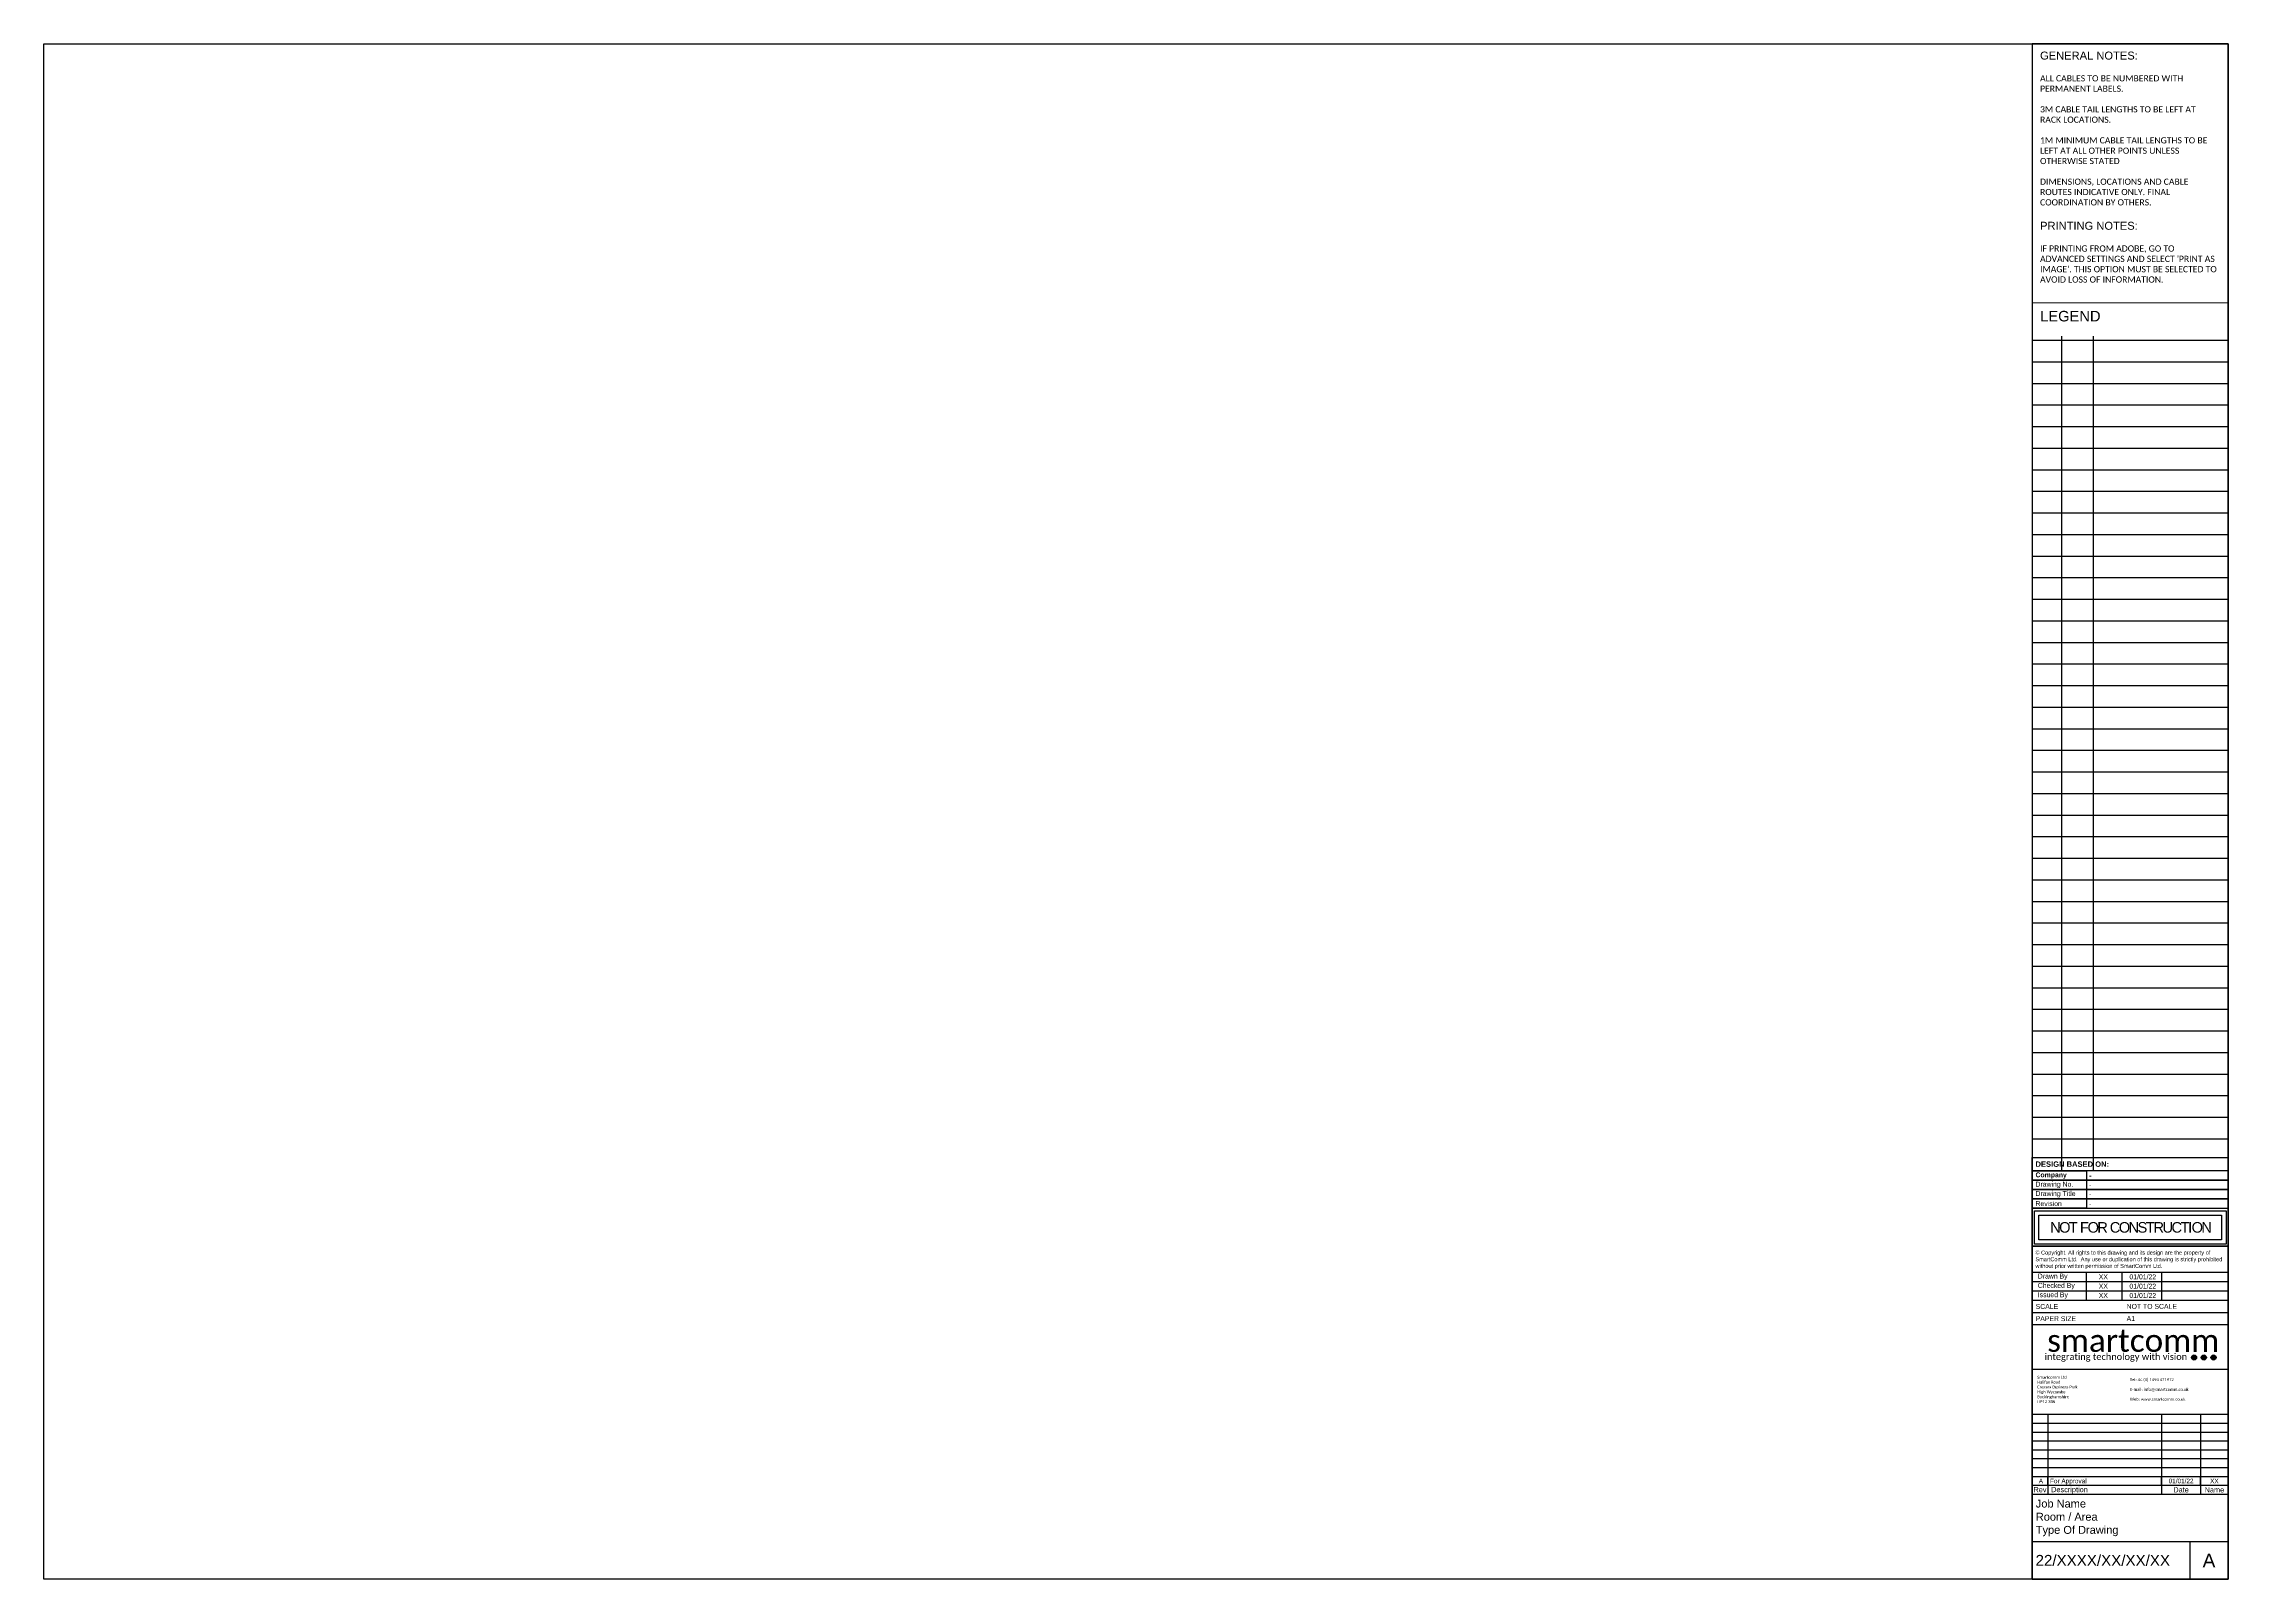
# Paper-space layout 'Layout A1' of a CAD drawing. Header units: millimetres. Extents: x 12 to 819, y 7 to 574.
# The model-space entities are those that its viewports show. They can reach past a viewport. Long polylines and large blocks are cut down to what shows.
import ezdxf
from ezdxf.enums import TextEntityAlignment as Align

# ---------------------------------------------------------------- set-up
doc = ezdxf.new("R2010")
doc.units = ezdxf.units.MM
doc.layers.add('SC - TITLE_BLOCK', color=7, linetype='Continuous')
doc.layers.add('SC - Xlines', color=252, linetype='Continuous', plot=False)
doc.styles.add('ARIAL', font='arial.ttf')
doc.styles.add('ARIAL BOLD', font='arialbd.ttf')
doc.styles.add('CALIBRI', font='calibri.ttf')
doc.styles.get("Standard").update_dxf_attribs({"font": 'arial.ttf', "height": 35})
doc.styles.add('STYLE1', font='arial.ttf', dxfattribs={"height": 50})

# ---------------------------------------------------------------- blocks, each defined once
blk = doc.blocks.new('DrawnChkIss')
at = {"layer": 'SC - TITLE_BLOCK'}
for p, q in [((0, 9.05), (44.13, 9.05)), ((0, 6.95), (44.13, 6.95)), ((12.21, 2.75), (12.21, 9.05)), ((20.25, 2.75), (20.25, 9.05)), ((29.13, 9.05), (29.13, 2.75)), ((0, 4.85), (44.13, 4.85)), ((0, 2.75), (44.13, 2.75))]:
    blk.add_line(p, q, dxfattribs=at)
at = {"layer": 'SC - TITLE_BLOCK', "char_height": 1.1057, "width": 10.9483, "attachment_point": 4}
for s, insert in [('{\\fArial|b0|i0|c0|p34;Checked By}', (1.26, 5.9)), ('{\\fArial|b0|i0|c0|p34;Drawn By}', (1.26, 8)), ('{\\fArial|b0|i0|c0|p34;Issued By}', (1.26, 3.8))]:
    blk.add_mtext(s, dxfattribs=dict(at, insert=insert))
at = {"layer": 'SC - TITLE_BLOCK', "style": 'STYLE1'}
for tag, p in [('INITIALS', (16.01, 8)), ('INITIALS', (16.01, 5.9)), ('DRAWDATE', (24.89, 8)), ('CHKDDATE', (24.89, 5.9)), ('INITIALS', (16.01, 3.8)), ('ISSUEDATE', (24.89, 3.8))]:
    blk.add_attdef(tag, text='', height=1.11, dxfattribs=at).set_placement(p, align=Align.MIDDLE_CENTER)
blk = doc.blocks.new('RevisionDTLS')
at = {"layer": 'SC - TITLE_BLOCK', "ltscale": 5}
for p, q in [((3.4, 0), (3.4, 1.94)), ((28.3, 0), (28.3, 1.94)), ((36.8, 0), (36.8, 1.94))]:
    blk.add_line(p, q, dxfattribs=at)
blk.add_lwpolyline([(0, 1.94), (42.87, 1.94), (42.87, 0), (0, 0)], close=True, dxfattribs=at)
blk.add_attdef('REV', text='', height=1, dxfattribs=at).set_placement((1.9, 0.97), align=Align.MIDDLE)
blk.add_attdef('DESCRIPTION', text='', height=1, dxfattribs=at).set_placement((3.9, 0.97), align=Align.MIDDLE_LEFT)
for tag, p in [('DATE', (32.55, 0.97)), ('INITIAL', (39.83, 0.97))]:
    blk.add_attdef(tag, text='', height=1, dxfattribs=at).set_placement(p, align=Align.MIDDLE_CENTER)
blk = doc.blocks.new('*U49')
at = {"ltscale": 5}
blk.add_lwpolyline([(72.46, 13.79), (72.46, 18.79)], dxfattribs=at)
at = {"layer": 'SC - TITLE_BLOCK', "ltscale": 5}
for points in [[(72.46, 13.79), (0, 13.79), (0, 18.79), (72.46, 18.79)], [(20.05, 10.34), (0, 10.34), (0, 13.79), (20.05, 13.79)], [(20.05, 6.9), (0, 6.9), (0, 10.34), (20.05, 10.34)], [(20.05, 10.34), (72.46, 10.34), (72.46, 13.79), (20.05, 13.79)], [(20.05, 6.9), (72.46, 6.9), (72.46, 10.34), (20.05, 10.34)], [(20.05, 3.45), (0, 3.45), (0, 6.9), (20.05, 6.9)], [(20.05, 0), (0, 0), (0, 3.45), (20.05, 3.45)], [(20.05, 3.45), (72.46, 3.45), (72.46, 6.9), (20.05, 6.9)], [(20.05, 0), (72.46, 0), (72.46, 3.45), (20.05, 3.45)]]:
    blk.add_lwpolyline(points, close=True, dxfattribs=at)
at = {"ltscale": 5}
for tag, style, p in [('COMPANY_1', 'ARIAL BOLD', (21.05, 12.07)), ('DRAWING_NUMBER_1', 'ARIAL', (21.05, 8.62)), ('DRAWING_TITLE_1', 'ARIAL', (21.05, 5.17)), ('REVISION_1', 'ARIAL', (21.05, 1.72))]:
    blk.add_attdef(tag, text='', height=1.82, dxfattribs=dict(at, style=style)).set_placement(p, align=Align.MIDDLE_LEFT)
at = {"layer": 'SC - TITLE_BLOCK', "ltscale": 5, "attachment_point": 4, "style": 'STYLE1'}
for s, width, heights, insert, char_height in [('{\\fArial|b1|i0|c0|p34;DESIGN BASED ON:}', 69.4336, [3.23], (1.22, 16.29), 2), ('{\\fArial|b1|i0|c0|p34;Company}', 7.0436, [0], (1.22, 12.07), 1.816), ('Drawing No.', 17.5508, [0], (1.22, 8.62), 1.816), ('Drawing Title', 17.5508, [0], (1.22, 5.17), 1.816), ('Revision', 18.0054, [0], (1.22, 1.72), 1.816)]:
    blk.add_mtext_dynamic_manual_height_columns(s, width=width, gutter_width=15, heights=heights, dxfattribs=dict(at, insert=insert, char_height=char_height))
blk = doc.blocks.new('*U56')
at = {"layer": 'SC - TITLE_BLOCK'}
for points in [[(-36.23, 14.07), (36.23, 14.07), (36.23, 0), (-36.23, 0)], [(-35.41, 13.14), (35.41, 13.14), (35.41, 0.82), (-35.41, 0.82)], [(-33.78, 11.49), (33.77, 11.49), (33.77, 2.46), (-33.78, 2.46)]]:
    blk.add_lwpolyline(points, close=True, dxfattribs=at)
at = {"layer": 'SC - TITLE_BLOCK', "insert": (-0.01, 6.98), "char_height": 3.8864, "width": 67.5449, "attachment_point": 5, "style": 'STYLE1'}
blk.add_mtext('{\\T0.85;NOT FOR CONSTRUCTION}', dxfattribs=at)
blk = doc.blocks.new('SMARTCOMM LOGO 2019')
at = {"layer": 'SC - TITLE_BLOCK', "ltscale": 5, "true_color": 0x0fce74}
h = blk.add_hatch(color=112, dxfattribs=at)
h.dxf.hatch_style = 1
edge = h.paths.add_edge_path()
edge.add_arc((14.16, -2.37), 0.569, 0, 360)
h = blk.add_hatch(color=112, dxfattribs=at)
h.dxf.hatch_style = 1
edge = h.paths.add_edge_path()
edge.add_arc((16.32, -2.37), 0.569, 0, 360)
h = blk.add_hatch(color=112, dxfattribs=at)
h.dxf.hatch_style = 1
edge = h.paths.add_edge_path()
edge.add_arc((18.48, -2.37), 0.569, 0, 360)
at = {"layer": 'SC - TITLE_BLOCK', "color": 112, "ltscale": 5, "true_color": 0x0fce74}
for centre in [(14.16, -2.37), (16.32, -2.37), (18.48, -2.37)]:
    blk.add_circle(centre, 0.569, dxfattribs=at)
at = {"layer": 'SC - TITLE_BLOCK', "ltscale": 5, "insert": (0, 1.36), "char_height": 5, "attachment_point": 5, "style": 'CALIBRI'}
blk.add_mtext_dynamic_manual_height_columns('\\pxqd;{\\C232;\\c6885326;smart\\C253;\\c10396581;comm}', width=36.8648, gutter_width=48.7, heights=[0], dxfattribs=at)
at = {"layer": 'SC - TITLE_BLOCK', "ltscale": 5, "insert": (-3.19, -2.37), "char_height": 1.47, "attachment_point": 5, "line_spacing_factor": 0.816327, "style": 'CALIBRI'}
blk.add_mtext_dynamic_manual_height_columns('{\\C253;\\c10396581;integrating technology with} {\\C232;\\c6885326;vision}', width=69.6177, gutter_width=48.7, heights=[0], dxfattribs=at)

msp = doc.modelspace()

# ---------------------------------------------------------------- linework, layer by layer
at = {"ltscale": 5}
msp.add_lwpolyline([(-68720.947, 22431.458), (-71111.023, 22431.458), (-71111.023, 11585.862), (-68720.947, 11585.862)], close=True, dxfattribs=at)
at = {"layer": 'SC - Xlines', "ltscale": 5, "transparency": 33554483}
for p, q in [((-68720.947, 22000), (-71111.023, 22000)), ((-68720.947, 21760.778), (-71111.023, 21760.778)), ((-68720.947, 21521.556), (-71111.023, 21521.556)), ((-68720.947, 21282.335), (-71111.023, 21282.335)), ((-68720.947, 21043.113), (-71111.023, 21043.113)), ((-68720.947, 20803.891), (-71111.023, 20803.891)), ((-68720.947, 20564.669), (-71111.023, 20564.669)), ((-68720.947, 20325.448), (-71111.023, 20325.448)), ((-68720.947, 20086.226), (-71111.023, 20086.226)), ((-68720.947, 19847.004), (-71111.023, 19847.004)), ((-68720.947, 19607.782), (-71111.023, 19607.782)), ((-68720.947, 19368.56), (-71111.023, 19368.56)), ((-68720.947, 19129.339), (-71111.023, 19129.339)), ((-68720.947, 18890.117), (-71111.023, 18890.117)), ((-68720.947, 18650.895), (-71111.023, 18650.895)), ((-68720.947, 18411.673), (-71111.023, 18411.673)), ((-68720.947, 18172.451), (-71111.023, 18172.451)), ((-68720.947, 17933.23), (-71111.023, 17933.23)), ((-68720.947, 17694.008), (-71111.023, 17694.008)), ((-68720.947, 17454.786), (-71111.023, 17454.786)), ((-68720.947, 17215.564), (-71111.023, 17215.564)), ((-68720.947, 16976.342), (-71111.023, 16976.342)), ((-68720.947, 16737.121), (-71111.023, 16737.121)), ((-68720.947, 16497.899), (-71111.023, 16497.899)), ((-68720.947, 16258.677), (-71111.023, 16258.677)), ((-68720.947, 16019.455), (-71111.023, 16019.455)), ((-68720.947, 15780.234), (-71111.023, 15780.234)), ((-68720.947, 15541.012), (-71111.023, 15541.012)), ((-68720.947, 15301.79), (-71111.023, 15301.79)), ((-68720.947, 15062.568), (-71111.023, 15062.568)), ((-68720.947, 14823.346), (-71111.023, 14823.346)), ((-68720.947, 14584.125), (-71111.023, 14584.125)), ((-68720.947, 14344.903), (-71111.023, 14344.903)), ((-68720.947, 14105.681), (-71111.023, 14105.681)), ((-68720.947, 13866.459), (-71111.023, 13866.459)), ((-68720.947, 13627.237), (-71111.023, 13627.237)), ((-68720.947, 13388.016), (-71111.023, 13388.016)), ((-68720.947, 13148.794), (-71111.023, 13148.794))]:
    msp.add_line(p, q, dxfattribs=at)
at = {"layer": 'SC - Xlines', "ltscale": 5}
msp.add_lwpolyline([(-68720.947, 22431.458), (-71111.023, 22431.458), (-71111.023, 11585.862), (-68720.947, 11585.862)], close=True, dxfattribs=at)
at = {"layer": 'SC - Xlines', "ltscale": 5, "transparency": 33554483}
for points in [[(-70710.312, 22050.204), (-70710.312, 12808.235)], [(-70359.453, 22050.204), (-70359.453, 12808.235)]]:
    msp.add_lwpolyline(points, dxfattribs=at)

psp = doc.layouts.new('Layout A1')

# ---------------------------------------------------------------- linework, layer by layer
at = {"ltscale": 5}
psp.add_lwpolyline([(747.03, 100.92), (747.03, 84.5)], dxfattribs=at)
at = {"layer": 'SC - TITLE_BLOCK'}
for p, q in [((747.03, 105.44), (819.49, 105.44)), ((747.03, 100.92), (819.49, 100.92)), ((747.03, 84.5), (819.49, 84.5)), ((747.03, 67.78), (819.49, 67.78)), ((752.78, 67.78), (752.78, 38.21)), ((794.86, 67.78), (794.86, 38.23)), ((809.22, 67.78), (809.22, 38.23)), ((747.03, 64.5), (819.49, 64.5)), ((747.03, 61.21), (819.49, 61.21)), ((747.03, 57.93), (819.49, 57.93)), ((747.04, 54.65), (819.49, 54.65)), ((819.49, 51.36), (747.04, 51.36)), ((819.49, 41.51), (747.03, 41.51)), ((747.04, 48.08), (819.49, 48.08)), ((747.04, 44.79), (819.49, 44.79)), ((747.04, 38.23), (819.49, 38.23)), ((747.03, 20.78), (819.49, 20.78)), ((805.22, 20.78), (805.22, 6.82))]:
    psp.add_line(p, q, dxfattribs=at)
for points in [[(12.18, 574.16), (819.49, 574.16), (819.49, 6.82), (12.18, 6.83)], [(747.03, 6.82), (819.49, 6.82), (819.49, 574.16), (747.03, 574.16)], [(747.03, 129.84), (819.49, 129.84), (819.49, 6.82), (747.03, 6.82)]]:
    psp.add_lwpolyline(points, close=True, dxfattribs=at)

# ---------------------------------------------------------------- block references
psp.add_blockref('*U49', (747.03, 143.91)).add_auto_attribs({'COMPANY_1': '-', 'DRAWING_NUMBER_1': '-', 'DRAWING_TITLE_1': '-', 'REVISION_1': '-'})
psp.add_blockref('*U56', (783.26, 129.84), dxfattribs=at)
ref = psp.add_blockref('DrawnChkIss', (747.03, 105.44), dxfattribs=dict(at, xscale=1.642002970129175, yscale=1.642002970129175, zscale=1.642002970129175))
ref.add_attrib('INITIALS', 'XX', dxfattribs={"height": 1.816, "style": 'STYLE1'}).set_placement((773.31, 118.58), align=Align.MIDDLE_CENTER)
ref.add_attrib('INITIALS', 'XX', dxfattribs={"height": 1.816, "style": 'STYLE1'}).set_placement((773.31, 115.13), align=Align.MIDDLE_CENTER)
ref.add_attrib('INITIALS', 'XX', dxfattribs={"height": 1.816, "style": 'STYLE1'}).set_placement((773.31, 111.68), align=Align.MIDDLE_CENTER)
ref.add_attrib('DRAWDATE', '01/01/22', dxfattribs={"height": 1.816, "style": 'STYLE1'}).set_placement((787.9, 118.58), align=Align.MIDDLE_CENTER)
ref.add_attrib('CHKDDATE', '01/01/22', dxfattribs={"height": 1.816, "style": 'STYLE1'}).set_placement((787.9, 115.13), align=Align.MIDDLE_CENTER)
ref.add_attrib('ISSUEDATE', '01/01/22', dxfattribs={"height": 1.816, "style": 'STYLE1'}).set_placement((787.9, 111.68), align=Align.MIDDLE_CENTER)
at = {"layer": 'SC - TITLE_BLOCK', "xscale": 1.665625, "yscale": 1.665625, "zscale": 1.665625}
psp.add_blockref('SMARTCOMM LOGO 2019', (783.26, 92.71), dxfattribs=at)
at = {"layer": 'SC - TITLE_BLOCK', "ltscale": 5, "xscale": 1.690384110532388, "yscale": 1.690384110532388, "zscale": 1.690384110532388}
psp.add_blockref('RevisionDTLS', (747.03, 41.51), dxfattribs=at).add_auto_attribs({'REV': 'A', 'DESCRIPTION': 'For Approval', 'DATE': '01/01/22', 'INITIAL': 'XX'})

# ---------------------------------------------------------------- texts
at = {"layer": 'SC - TITLE_BLOCK', "style": 'STYLE1'}
psp.add_text('LEGEND', height=3.886, dxfattribs=at).set_placement((761.13, 475.45), align=Align.TOP_CENTER)
for s, insert, char_height, width, attachment_point in [("\\pxsm1;{\\H1.09091x;GENERAL NOTES:\\P\\H0.77778x;\\P\\fCalibri|b0|i0|c0|p34;\\C16;\\c128;ALL CABLES TO BE NUMBERED WITH PERMANENT LABELS. \\P\\P3M CABLE TAIL LENGTHS TO BE LEFT AT RACK LOCATIONS.\\P\\P1M MINIMUM CABLE TAIL LENGTHS TO BE LEFT AT ALL OTHER POINTS UNLESS OTHERWISE STATED\\P\\PDIMENSIONS, LOCATIONS AND CABLE ROUTES INDICATIVE ONLY. FINAL COORDINATION BY OTHERS.\\P\\H1.17857x;\\P\\fArial|b0|i0|c0|p34;\\H1.09091x;\\C256;PRINTING NOTES:\\P\\H0.77778x;\\P\\fCalibri|b0|i0|c0|p34;\\C16;\\c128;IF PRINTING FROM ADOBE, GO TO ADVANCED SETTINGS AND SELECT 'PRINT AS IMAGE'. THIS OPTION MUST BE SELECTED TO AVOID LOSS OF INFORMATION.}", (749.93, 571.25), 2.7, 65.8243, 1), ('Job Name\\PRoom / Area\\PType Of Drawing', (748.36, 29.5), 2.9148, 71.1225, 4), ('A', (812.36, 13.8), 5, 10.2625, 5), ('22/XXXX/XX/XX/XX', (748.27, 13.8), 4, 60.9614, 4)]:
    psp.add_mtext(s, dxfattribs=dict(at, insert=insert, char_height=char_height, width=width, attachment_point=attachment_point))
at = {"layer": 'SC - TITLE_BLOCK', "linetype": 'Continuous', "insert": (748.22, 128.27), "char_height": 1.4778, "width": 69.49, "attachment_point": 1}
psp.add_mtext('{\\fArial|b0|i0|c0|p32;© \\fArial|b0|i0|c0|p34;Copyright. All rights to this drawing and its design are the property of  SmartComm Ltd.  Any use or duplication of this drawing is strictly prohibited without prior written permission of SmartComm Ltd.}', dxfattribs=at)
at = {"layer": 'SC - TITLE_BLOCK'}
for s, insert, char_height, width, attachment_point in [('{\\fArial|b0|i0|c0|p34;SCALE}', (748.31, 108.53), 1.8156, 19.7489, 1), ('{\\fArial|b0|i0|c0|p34;NOT TO SCALE}', (781.92, 108.57), 1.8156, 19.1369, 1), ('PAPER SIZE', (748.31, 104.02), 1.816, 19.7489, 1), ('A1', (781.92, 104.06), 1.816, 19.1369, 1), ('{\\fCalibri|b0|i0|c0|p34;\\H0.7222x;Smartcomm Ltd\\PHalifax Road\\PCressex Business Park \\PHigh Wycombe\\PBuckinghamshire\\PHP12 3SN}', (748.88, 76.96), 1.5, 42.045, 4), ('{\\fCalibri|b0|i0|c0|p34;\\H0.7222x;Tel: 44 (0) 1494 471912\\P\\PE-mail: info@smartcomm.co.uk\\P\\PWeb: www.smartcomm.co.uk}', (783.13, 76.96), 1.5, 22.7096, 4), ('{\\fArial|b0|i0|c0|p34;Rev}', (749.91, 39.94), 1.9432, 5.7367, 5), ('{\\fArial|b0|i0|c0|p34;Description}', (754.01, 39.69), 1.9432, 18.5174, 4), ('{\\fArial|b0|i0|c0|p34;Date}', (802.04, 39.87), 1.9432, 14.3675, 5), ('{\\fArial|b0|i0|c0|p34;Name}', (814.36, 39.87), 1.9432, 10.2625, 5)]:
    psp.add_mtext(s, dxfattribs=dict(at, insert=insert, char_height=char_height, width=width, attachment_point=attachment_point))

# ---------------------------------------------------------------- viewports
at = {"layer": '0', "view_target_point": (-8722.325, -3551.538)}
psp.add_viewport(center=(379.61, 290.49), size=(734.84, 567.3358), view_center_point=(44296.515, 8093.731), view_height=24719.46196, dxfattribs=at)
at = {"layer": 'SC - TITLE_BLOCK', "view_target_point": (1308.523, 796.472)}
psp.add_viewport(center=(783.26, 311.15), size=(72.46, 334.471), view_center_point=(-71256.47, 16603.573), view_height=10034.1401, status=3, dxfattribs=at)

doc.saveas('drawing.dxf')
